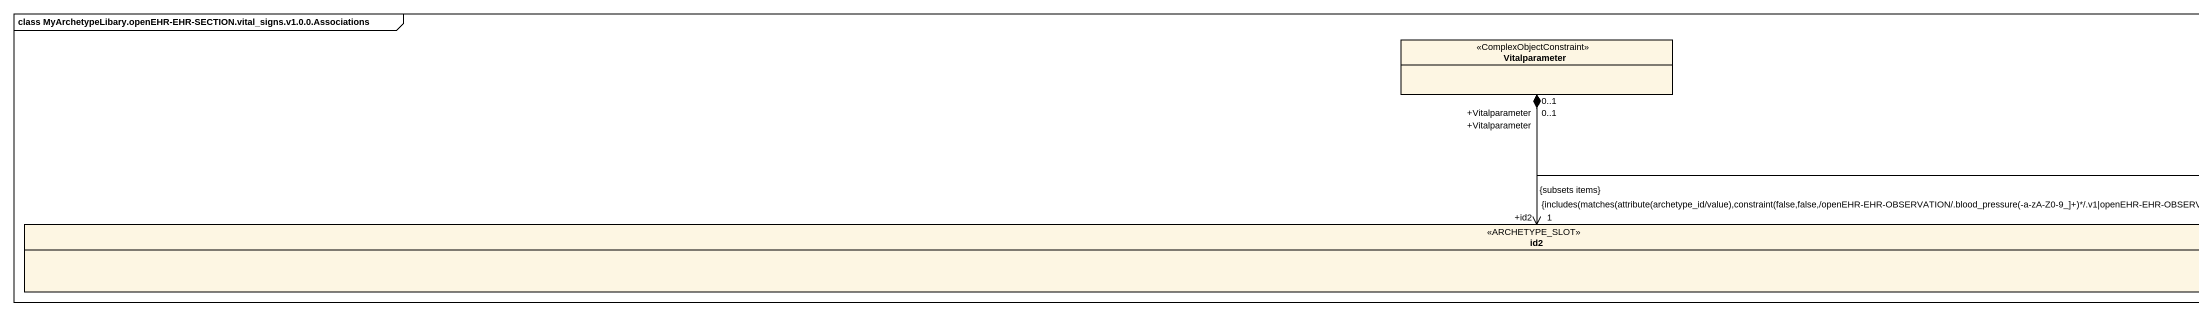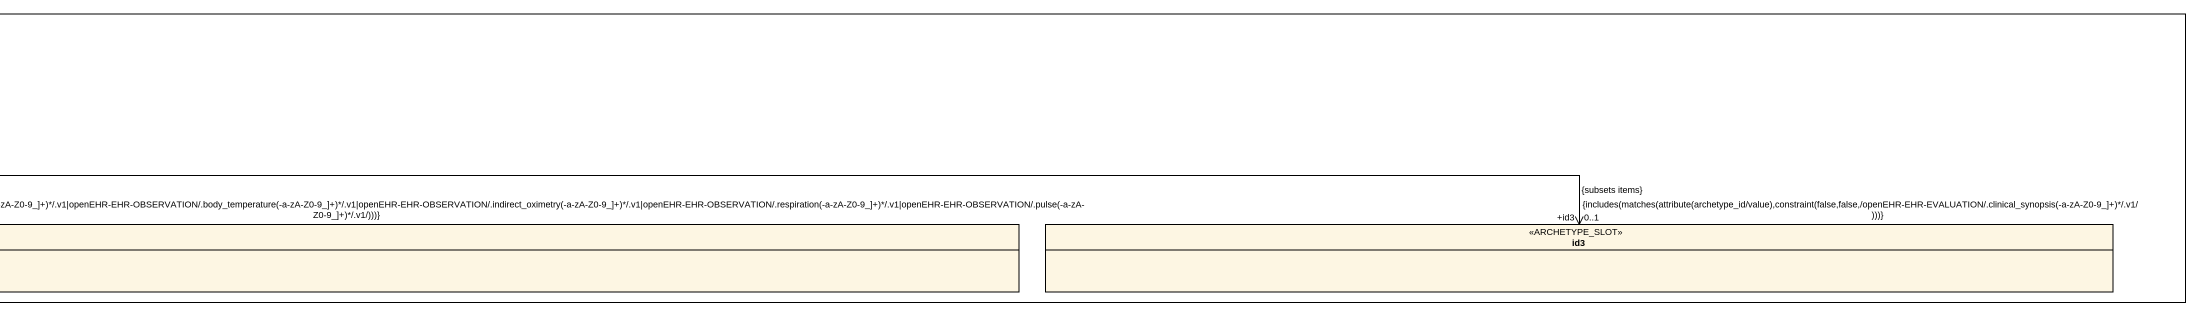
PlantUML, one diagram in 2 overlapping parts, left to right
@startuml
mainframe class MyArchetypeLibary.openEHR-EHR-SECTION.vital_signs.v1.0.0.Associations
hide circle
hide empty members
class Vitalparameter <<ComplexObjectConstraint>>
class id2 <<ARCHETYPE_SLOT>>
class id3 <<ARCHETYPE_SLOT>>
Vitalparameter "+Vitalparameter\n0..1" *--> "+id2\n1\n{includes(matches(attribute(archetype_id/value),constraint(false,false,/openEHR-EHR-OBSERVATION/.blood_pressure(-a-zA-Z0-9_]+)*/.v1|openEHR-EHR-OBSERVATION/.body_temperature(-a-zA-Z0-9_]+)*/.v1|openEHR-EHR-OBSERVATION/.indirect_oximetry(-a-zA-Z0-9_]+)*/.v1|openEHR-EHR-OBSERVATION/.respiration(-a-zA-Z0-9_]+)*/.v1|openEHR-EHR-OBSERVATION/.pulse(-a-zA-Z0-9_]+)*/.v1/)))}\n{subsets items}" id2
Vitalparameter "+Vitalparameter\n0..1" *-right-> "+id3\n0..1\n{includes(matches(attribute(archetype_id/value),constraint(false,false,/openEHR-EHR-EVALUATION/.clinical_synopsis(-a-zA-Z0-9_]+)*/.v1/)))}\n{subsets items}" id3
@enduml
